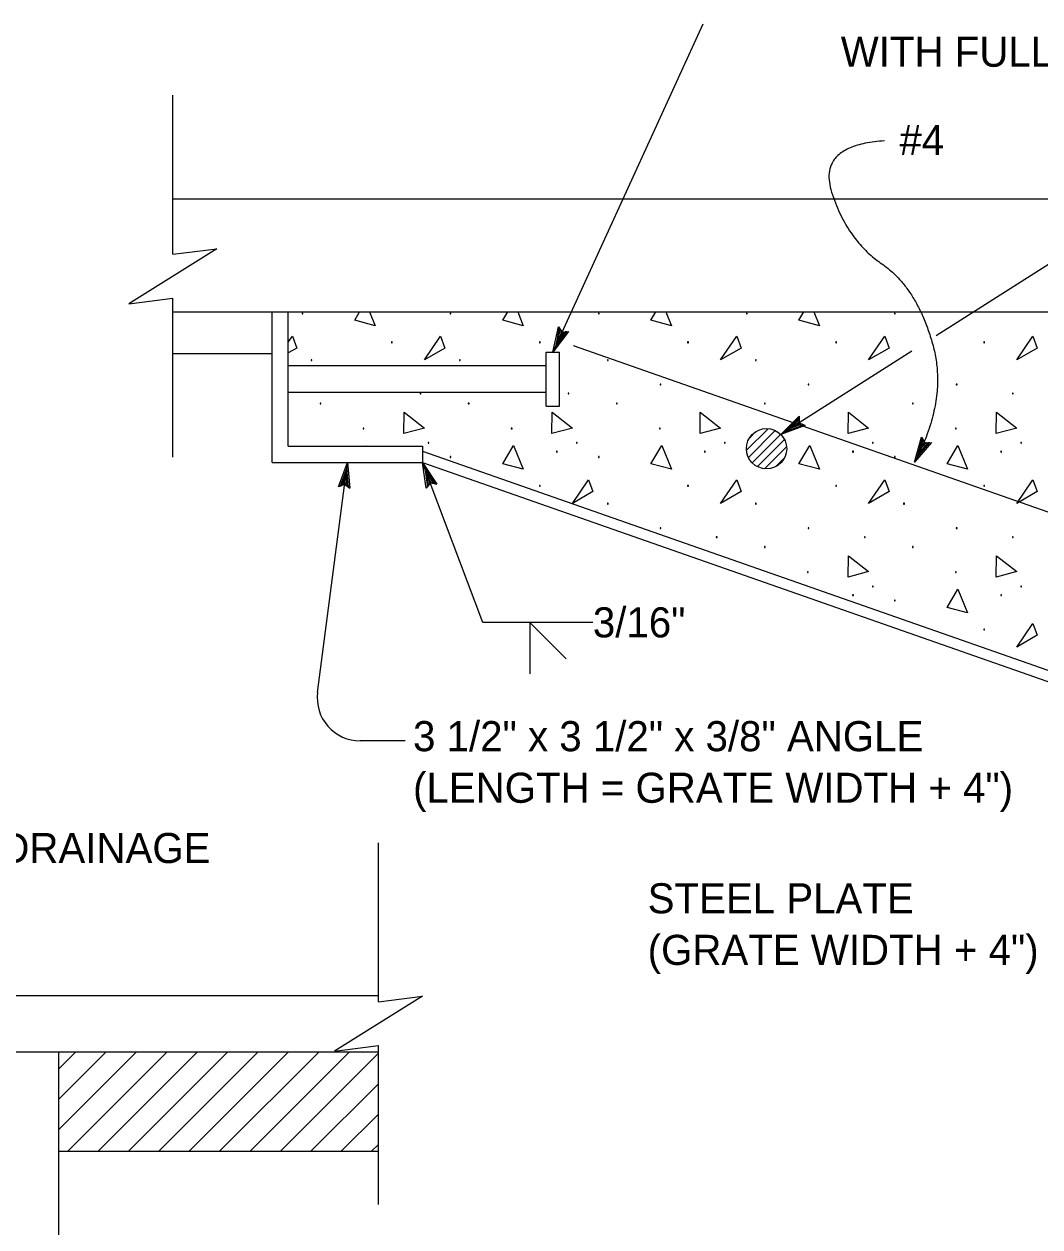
# Model space of a CAD drawing. Extents: x -893 to 867, y -474 to 712.
# Drawn here: x 251.3 to 487.7, y 165.2 to 445 of the extents above; entities that cross this region are included whole.
import ezdxf

# ---------------------------------------------------------------- set-up
doc = ezdxf.new("R2010")
doc.units = 0
for name, color, linetype in [('36 Drainage', 7, 'Continuous'), ('56 Stage 3 Anno', 7, 'Continuous'), ('57 Undefined', 7, 'Continuous'), ('60 Nongeo Data', 7, 'Continuous')]:
    doc.layers.add(name, color=color, linetype=linetype)

msp = doc.modelspace()

# ---------------------------------------------------------------- linework, layer by layer
at = {"layer": '36 Drainage'}
for p, q in [((328.25, 376.08), (329.38, 378.02)), ((362.7, 376.08), (363.84, 378.02)), ((397.15, 376.08), (398.29, 378.02)), ((431.6, 376.08), (432.74, 378.02)), ((259.38, 201.86), (263.38, 205.87)), ((259.38, 194.79), (270.45, 205.87)), ((259.38, 187.72), (277.52, 205.87)), ((261.48, 182.75), (284.6, 205.87)), ((268.55, 182.75), (291.67, 205.87)), ((275.62, 182.75), (298.74, 205.87)), ((282.69, 182.75), (305.81, 205.87)), ((289.76, 182.75), (312.88, 205.87)), ((296.83, 182.75), (319.95, 205.87)), ((303.9, 182.75), (327.02, 205.87)), ((310.98, 182.75), (333.78, 205.55)), ((318.05, 182.75), (333.78, 198.48)), ((325.12, 182.75), (333.78, 191.41)), ((332.19, 182.75), (333.78, 184.34))]:
    msp.add_line(p, q, dxfattribs=at)
for points in [[(331.72, 378.02), (333.02, 374.83), (328.25, 376.08)], [(366.17, 378.02), (367.47, 374.83), (362.7, 376.08)], [(400.62, 378.02), (401.92, 374.83), (397.15, 376.08)], [(435.07, 378.02), (436.37, 374.83), (431.6, 376.08)], [(316.03, 377.61), (316.19, 377.61), (316.19, 377.77), (316.03, 377.77), (316.03, 377.61)], [(350.48, 377.61), (350.64, 377.61), (350.64, 377.77), (350.48, 377.77), (350.48, 377.61)], [(384.93, 377.61), (385.1, 377.61), (385.1, 377.77), (384.93, 377.77), (384.93, 377.61)], [(419.38, 377.61), (419.55, 377.61), (419.55, 377.77), (419.38, 377.77), (419.38, 377.61)], [(453.83, 377.61), (454, 377.61), (454, 377.77), (453.83, 377.77), (453.83, 377.61)], [(312.8, 370.97), (313.76, 372.39), (314.77, 369.62), (312.8, 368.48)], [(344.45, 366.86), (348.22, 372.39), (349.22, 369.62), (344.45, 366.86)], [(413.35, 366.86), (417.12, 372.39), (418.12, 369.62), (413.35, 366.86)], [(447.8, 366.86), (451.57, 372.39), (452.57, 369.62), (447.8, 366.86)], [(482.25, 366.86), (486.02, 372.39), (487.03, 369.62), (482.25, 366.86)], [(336.8, 370.87), (336.97, 370.87), (336.97, 371.04), (336.8, 371.04), (336.8, 370.87)], [(371.25, 370.87), (371.42, 370.87), (371.42, 371.04), (371.25, 371.04), (371.25, 370.87)], [(405.7, 370.87), (405.87, 370.87), (405.87, 371.04), (405.7, 371.04), (405.7, 370.87)], [(440.15, 370.87), (440.32, 370.87), (440.32, 371.04), (440.15, 371.04), (440.15, 370.87)], [(474.6, 370.87), (474.77, 370.87), (474.77, 371.04), (474.6, 371.04), (474.6, 370.87)], [(318.14, 366.73), (318.3, 366.73), (318.3, 366.9), (318.14, 366.9), (318.14, 366.73)], [(352.59, 366.73), (352.75, 366.73), (352.75, 366.9), (352.59, 366.9), (352.59, 366.73)], [(387.04, 366.73), (387.21, 366.73), (387.21, 366.9), (387.04, 366.9), (387.04, 366.73)], [(421.49, 366.73), (421.66, 366.73), (421.66, 366.9), (421.49, 366.9), (421.49, 366.73)], [(399.29, 361.05), (399.46, 361.05), (399.46, 361.22), (399.29, 361.22), (399.29, 361.05)], [(433.74, 361.05), (433.91, 361.05), (433.91, 361.22), (433.74, 361.22), (433.74, 361.05)], [(468.19, 361.05), (468.36, 361.05), (468.36, 361.22), (468.19, 361.22), (468.19, 361.05)], [(343.46, 358.94), (343.62, 358.94), (343.62, 359.11), (343.46, 359.11), (343.46, 358.94)], [(377.91, 358.94), (378.07, 358.94), (378.07, 359.11), (377.91, 359.11), (377.91, 358.94)], [(481.26, 358.94), (481.43, 358.94), (481.43, 359.11), (481.26, 359.11), (481.26, 358.94)], [(320.23, 356.66), (320.39, 356.66), (320.39, 356.83), (320.23, 356.83), (320.23, 356.66)], [(354.68, 356.66), (354.85, 356.66), (354.85, 356.83), (354.68, 356.83), (354.68, 356.66)], [(389.13, 356.66), (389.3, 356.66), (389.3, 356.83), (389.13, 356.83), (389.13, 356.66)], [(423.58, 356.66), (423.75, 356.66), (423.75, 356.83), (423.58, 356.83), (423.58, 356.66)], [(458.03, 356.66), (458.2, 356.66), (458.2, 356.83), (458.03, 356.83), (458.03, 356.66)], [(339.69, 349.72), (339.73, 354.67), (344.45, 351.02), (339.69, 349.72)], [(374.14, 349.72), (374.18, 354.67), (378.9, 351.02), (374.14, 349.72)], [(477.49, 349.72), (477.53, 354.67), (482.25, 351.02), (477.49, 349.72)], [(330.23, 350.83), (330.4, 350.83), (330.4, 350.99), (330.23, 350.99), (330.23, 350.83)], [(364.68, 350.83), (364.85, 350.83), (364.85, 350.99), (364.68, 350.99), (364.68, 350.83)], [(399.13, 350.83), (399.3, 350.83), (399.3, 350.99), (399.13, 350.99), (399.13, 350.83)], [(468.03, 350.83), (468.2, 350.83), (468.2, 350.99), (468.03, 350.99), (468.03, 350.83)], [(345.37, 347.47), (345.53, 347.47), (345.53, 347.63), (345.37, 347.63), (345.37, 347.47)], [(379.82, 347.47), (379.99, 347.47), (379.99, 347.63), (379.82, 347.63), (379.82, 347.47)], [(414.27, 347.47), (414.44, 347.47), (414.44, 347.63), (414.27, 347.63), (414.27, 347.47)], [(448.72, 347.47), (448.89, 347.47), (448.89, 347.63), (448.72, 347.63), (448.72, 347.47)], [(483.17, 347.47), (483.34, 347.47), (483.34, 347.63), (483.17, 347.63), (483.17, 347.47)], [(330.65, 346.77), (330.76, 346.95), (330.83, 346.77)], [(350.48, 344.2), (350.64, 344.2), (350.64, 344.37), (350.48, 344.37), (350.48, 344.2)], [(362.7, 342.68), (365.21, 346.95), (367.47, 341.42), (362.7, 342.68)], [(375.18, 345.43), (375.35, 345.43), (375.35, 345.6), (375.18, 345.6), (375.18, 345.43)], [(384.93, 344.2), (385.1, 344.2), (385.1, 344.37), (384.93, 344.37), (384.93, 344.2)], [(397.15, 342.68), (399.66, 346.95), (401.92, 341.42), (397.15, 342.68)], [(409.63, 345.43), (409.8, 345.43), (409.8, 345.6), (409.63, 345.6), (409.63, 345.43)], [(431.6, 342.68), (434.11, 346.95), (436.37, 341.42), (431.6, 342.68)], [(444.08, 345.43), (444.25, 345.43), (444.25, 345.6), (444.08, 345.6), (444.08, 345.43)], [(453.83, 344.2), (454, 344.2), (454, 344.37), (453.83, 344.37), (453.83, 344.2)], [(466.05, 342.68), (468.56, 346.95), (470.83, 341.42), (466.05, 342.68)], [(478.53, 345.43), (478.7, 345.43), (478.7, 345.6), (478.53, 345.6), (478.53, 345.43)], [(447.8, 333.45), (451.57, 338.98), (452.57, 336.22), (447.8, 333.45)], [(371.25, 337.47), (371.42, 337.47), (371.42, 337.63), (371.25, 337.63), (371.25, 337.47)], [(405.7, 337.47), (405.87, 337.47), (405.87, 337.63), (405.7, 337.63), (405.7, 337.47)], [(440.15, 337.47), (440.32, 337.47), (440.32, 337.63), (440.15, 337.63), (440.15, 337.47)], [(474.6, 337.47), (474.77, 337.47), (474.77, 337.63), (474.6, 337.63), (474.6, 337.47)], [(387.04, 333.33), (387.21, 333.33), (387.21, 333.5), (387.04, 333.5), (387.04, 333.33)], [(421.49, 333.33), (421.66, 333.33), (421.66, 333.5), (421.49, 333.5), (421.49, 333.33)], [(455.94, 333.33), (456.11, 333.33), (456.11, 333.5), (455.94, 333.5), (455.94, 333.33)], [(399.29, 327.65), (399.46, 327.65), (399.46, 327.82), (399.29, 327.82), (399.29, 327.65)], [(433.74, 327.65), (433.91, 327.65), (433.91, 327.82), (433.74, 327.82), (433.74, 327.65)], [(468.19, 327.65), (468.36, 327.65), (468.36, 327.82), (468.19, 327.82), (468.19, 327.65)], [(412.36, 325.54), (412.53, 325.54), (412.53, 325.71), (412.36, 325.71), (412.36, 325.54)], [(446.81, 325.54), (446.98, 325.54), (446.98, 325.71), (446.81, 325.71), (446.81, 325.54)], [(481.26, 325.54), (481.43, 325.54), (481.43, 325.71), (481.26, 325.71), (481.26, 325.54)], [(423.58, 323.26), (423.75, 323.26), (423.75, 323.43), (423.58, 323.43), (423.58, 323.26)], [(458.03, 323.26), (458.2, 323.26), (458.2, 323.43), (458.03, 323.43), (458.03, 323.26)], [(433.58, 317.42), (433.75, 317.42), (433.75, 317.59), (433.58, 317.59), (433.58, 317.42)], [(468.03, 317.42), (468.2, 317.42), (468.2, 317.59), (468.03, 317.59), (468.03, 317.42)], [(448.72, 314.06), (448.89, 314.06), (448.89, 314.23), (448.72, 314.23), (448.72, 314.06)], [(483.17, 314.06), (483.34, 314.06), (483.34, 314.23), (483.17, 314.23), (483.17, 314.06)], [(444.08, 312.03), (444.25, 312.03), (444.25, 312.2), (444.08, 312.2), (444.08, 312.03)], [(453.83, 310.8), (454, 310.8), (454, 310.97), (453.83, 310.97), (453.83, 310.8)], [(478.53, 312.03), (478.7, 312.03), (478.7, 312.2), (478.53, 312.2), (478.53, 312.03)], [(474.6, 304.06), (474.77, 304.06), (474.77, 304.23), (474.6, 304.23), (474.6, 304.06)]]:
    msp.add_lwpolyline(points, dxfattribs=at)
for points in [[(408.59, 349.72), (408.63, 354.67), (413.35, 351.02)], [(443.04, 349.72), (443.08, 354.67), (447.8, 351.02)], [(378.9, 333.45), (382.67, 338.98), (383.67, 336.22)], [(413.35, 333.45), (417.12, 338.98), (418.12, 336.22)], [(482.25, 333.45), (486.02, 338.98), (487.03, 336.22)], [(443.04, 316.31), (443.08, 321.27), (447.8, 317.61)], [(477.49, 316.31), (477.53, 321.27), (482.25, 317.61)], [(466.05, 309.27), (468.56, 313.55), (470.83, 308.02)], [(482.25, 300.05), (486.02, 305.58), (487.03, 302.82)]]:
    msp.add_lwpolyline(points, close=True, dxfattribs=at)
at = {"layer": '56 Stage 3 Anno'}
for p, q in [((409.22, 445), (374.36, 368.64)), ((528.64, 413.83), (463.55, 372.49)), ((457.87, 368.89), (427.36, 349.51)), ((319.61, 289.52), (326.55, 343.02)), ((368.97, 305.81), (368.97, 293.81)), ((368.97, 305.81), (377.46, 297.32)), ((339.95, 278.23), (329.53, 278.23))]:
    msp.add_line(p, q, dxfattribs=at)
for points in [[(378.01, 373.47), (374.36, 368.64), (375.62, 374.56), (375.85, 374.22), (374.93, 369.89), (377.61, 373.42), (377.2, 373.38), (375.49, 371.11), (376.08, 373.89), (376.31, 373.55), (376.06, 372.35), (376.8, 373.33), (376.49, 373.3), (375.62, 374.56), (376.49, 373.3)], [(433.05, 351.57), (427.36, 349.51), (431.65, 353.78), (431.66, 353.38), (428.52, 350.25), (432.69, 351.75), (432.33, 351.93), (429.66, 350.97), (431.67, 352.97), (431.68, 352.56), (430.81, 351.7), (431.97, 352.11), (431.68, 352.26), (431.65, 353.78), (431.68, 352.26)], [(462.4, 347.63), (458.45, 343.04), (460.08, 348.87), (460.29, 348.52), (459.09, 344.25), (461.99, 347.61), (461.58, 347.59), (459.73, 345.44), (460.49, 348.17), (460.7, 347.82), (460.37, 346.64), (461.18, 347.57), (460.86, 347.56), (460.08, 348.87), (460.86, 347.56)], [(324.48, 337.33), (326.55, 343.02), (327.09, 336.99), (326.77, 337.25), (326.38, 341.66), (324.85, 337.49), (325.23, 337.65), (326.2, 340.32), (326.45, 337.5), (326.13, 337.75), (326.02, 338.97), (325.6, 337.82), (325.89, 337.94), (327.09, 336.99), (325.89, 337.94)], [(344.9, 337.03), (344.05, 343.02), (347.36, 337.95), (346.95, 338.03), (344.53, 341.74), (345.15, 337.34), (345.4, 337.66), (345.01, 340.47), (346.55, 338.1), (346.15, 338.17), (345.48, 339.2), (345.66, 337.98), (345.85, 338.23), (347.36, 337.95), (345.85, 338.23)]]:
    msp.add_lwpolyline(points, close=True, dxfattribs=at)
msp.add_lwpolyline([(383.65, 305.81), (358.07, 305.81), (344.05, 343.02)], dxfattribs=at)
msp.add_arc((329.53, 288.23), 10, 172.6101, 270, dxfattribs=at)
msp.add_open_spline([(451.49, 417.84), (435.62, 416.76), (442.89, 394.61), (458.79, 383.88), (466.4, 357.93), (458.45, 343.04)], degree=2, dxfattribs=at)
at = {"layer": '60 Nongeo Data'}
for p, q in [((285.92, 391.46), (285.92, 428.44)), ((285.92, 404.35), (793.61, 404.35)), ((285.92, 344.25), (285.92, 381.23)), ((285.92, 378.02), (677.93, 378.02)), ((309.05, 343.02), (309.05, 378.02)), ((312.8, 346.77), (312.8, 378.02)), ((379.05, 370.2), (680.92, 264.35)), ((285.92, 368.34), (309.05, 368.34)), ((372.8, 356.14), (372.8, 368.64)), ((372.8, 368.64), (375.92, 368.64)), ((375.92, 356.14), (375.92, 368.64)), ((372.8, 365.52), (312.8, 365.52)), ((372.8, 359.27), (312.8, 359.27)), ((372.8, 356.14), (375.92, 356.14)), ((419.39, 345.85), (424.4, 350.86)), ((419.83, 344.17), (426.08, 350.42)), ((420.06, 348.64), (421.6, 350.18)), ((420.71, 342.92), (427.33, 349.55)), ((421.93, 342.03), (428.22, 348.32)), ((312.8, 346.77), (344.05, 346.77)), ((344.05, 346.77), (344.05, 343.02)), ((344.05, 345.67), (729.05, 210.67)), ((423.57, 341.54), (428.7, 346.67)), ((309.05, 343.02), (344.05, 343.02)), ((344.05, 343.02), (729.05, 208.02)), ((426.18, 342.04), (428.2, 344.06)), ((333.78, 217.56), (333.78, 254.54)), ((-250.78, 219.03), (333.78, 219.03)), ((333.78, 170.35), (333.78, 207.34)), ((240.13, 205.87), (333.78, 205.87)), ((259.38, 205.87), (259.38, -71.23)), ((259.38, 182.75), (333.78, 182.75))]:
    msp.add_line(p, q, dxfattribs=at)
for points in [[(285.92, 391.46), (296.15, 392.73), (275.7, 379.95), (285.92, 381.23)], [(333.78, 217.56), (344, 218.84), (323.55, 206.06), (333.78, 207.34)]]:
    msp.add_lwpolyline(points, dxfattribs=at)
msp.add_circle((424.05, 346.2), 4.69, dxfattribs=at)

# ---------------------------------------------------------------- texts
at = {"layer": '57 Undefined'}
for s, height, p in [('WITH FULL PENETRATION BUTT WELDS', 7, (441.32, 435.07)), ('#4 ', 7, (454.96, 414.53)), ('3/16"', 7, (383.65, 302.31)), ('3 1/2" x 3 1/2" x 3/8" ANGLE', 6.9999, (341.82, 275.83)), ('(LENGTH = GRATE WIDTH + 4")', 6.9999, (341.82, 263.83)), ('TOP OF DRAINAGE', 7, (208.37, 249.81)), ('STEEL PLATE', 7, (396.4, 238.11)), ('(GRATE WIDTH + 4") x 39" x 1/4"', 7, (396.4, 226.11))]:
    msp.add_text(s, height=height, dxfattribs=at).set_placement(p)

doc.saveas('drawing.dxf')
